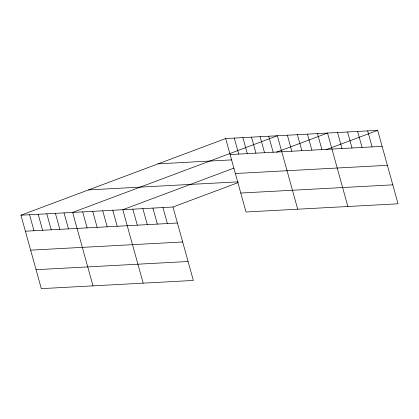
<?xml version="1.0" encoding="UTF-8"?>
<svg xmlns="http://www.w3.org/2000/svg" width="419" height="419" viewBox="0 0 419 419"><rect width="100%" height="100%" fill="white"/><g stroke="black" fill="none" stroke-linecap="round" stroke-linejoin="round"><path stroke-width="0.63" d="M20.95 215.204L172.974 207.012L193.342 280.452L41.319 288.644L20.95 215.204L225.658 138.548L377.681 130.356L398.05 203.796L246.026 211.988L225.658 138.548M233.938 168.103L122.804 209.715L143.172 283.155M276.409 152.197L327.517 133.064L347.88 206.504M172.974 207.012L238.181 182.595M325.987 149.714L377.681 130.356M230.099 154.553L382.123 146.362M158.104 163.845L231.744 159.875M235.352 173.508L387.376 165.316M88.503 189.907L238.018 181.851M240.768 193.033L392.792 184.842M25.386 231.204L177.41 223.013M30.645 250.159L182.668 241.967M36.06 269.689L188.084 261.498M367.652 130.901L372.088 146.901M357.617 131.44L362.053 147.441M347.581 131.98L352.023 147.98M337.546 132.519L341.988 148.525M317.482 133.603L321.918 149.604M307.446 134.143L311.888 150.143M297.417 134.682L301.853 150.688M287.382 135.222L291.818 151.228M297.715 209.207L277.347 135.766L72.639 212.417L93.008 285.858M268.731 136.227L273.172 152.233M260.115 136.694L264.557 152.694M251.505 137.16L255.941 153.16M242.889 137.621L247.325 153.626M234.273 138.087L238.71 154.087M162.939 207.552L167.38 223.552M152.909 208.091L157.345 224.092M142.874 208.631L147.31 224.636M132.839 209.17L137.28 225.176M112.774 210.254L117.21 226.255M102.739 210.794L107.175 226.794M92.704 211.333L97.145 227.339M82.674 211.878L87.11 227.878M64.023 212.878L68.459 228.884M55.408 213.344L59.849 229.345M46.792 213.81L51.233 229.811M38.181 214.271L42.618 230.277M29.566 214.738L34.002 230.738"/></g></svg>
